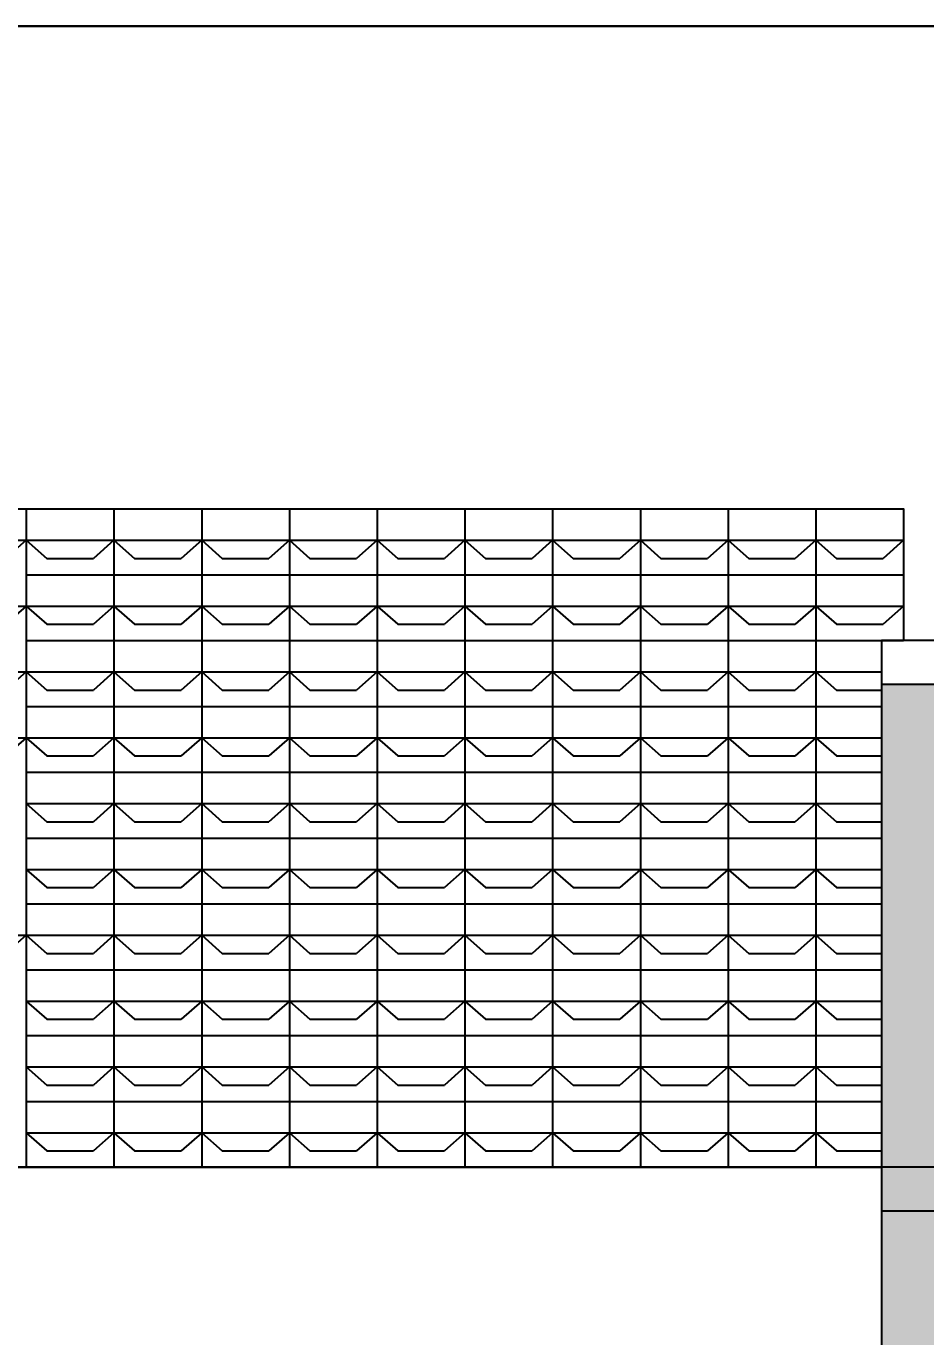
# Model space of a CAD drawing. Header units: millimetres. Extents: x 1170 to 1315, y 90 to 135.
# Drawn here: x 1207.018 to 1209.068, y 98.018 to 101.005 of the extents above; entities that cross this region are included whole.
import ezdxf

# ---------------------------------------------------------------- set-up
doc = ezdxf.new("R2010")
doc.units = ezdxf.units.MM
doc.header["$LTSCALE"] = 20
doc.header["$MEASUREMENT"] = 0
doc.linetypes.add('HIDDEN2', pattern=[0.1875, 0.125, -0.0625])
doc.layers.get('0').update_dxf_attribs({"linetype": 'CONTINUOUS'})
doc.layers.get('DEFPOINTS').update_dxf_attribs({"linetype": 'CONTINUOUS'})
doc.layers.add('COTA', color=7, linetype='CONTINUOUS')
doc.layers.add('E-Pen-C', color=4, linetype='CONTINUOUS', lineweight=15)
doc.layers.add('E-Pen-G', color=3, linetype='CONTINUOUS', lineweight=30)
doc.styles.add('F2', font='ARIALN.TTF')
doc.dimstyles.new('DIMENSION-1', dxfattribs={"dimtxt": 0.145, "dimasz": 0.07, "dimexe": 1, "dimexo": 0, "dimgap": 0.12, "dimtad": 1, "dimzin": 7, "dimdsep": 46, "dimtxsty": 'F2', "dimblk1": 'TRACO', "dimblk2": 'TRACO', "dimsah": 1, "dimcen": 1, "dimse1": 1, "dimse2": 1, "dimclrd": 4, "dimclre": 256, "dimclrt": 4, "dimadec": 8, "dimazin": 0, "dimtfac": 1, "dimtix": 1, "dimtmove": 2, "dimatfit": 3, "dimldrblk": 'TRACO', "dimfxl": 1, "dimtolj": 1, "dimtzin": 0, "dimarcsym": 0})

# ---------------------------------------------------------------- blocks, each defined once
blk = doc.blocks.new('TRACO')
at = {"layer": 'E-Pen-C'}
for p, q in [((0, 1), (0, -1)), ((-1, 0), (1, 0))]:
    blk.add_line(p, q, dxfattribs=at)
at = {"layer": 'E-Pen-G'}
blk.add_line((-0.424, -0.424), (0.424, 0.424), dxfattribs=at)
blk = doc.blocks.new('*D730')
at = {"layer": 'COTA', "color": 4, "linetype": 'Continuous', "lineweight": -2}
blk.add_line((1210.79, 95.2747), (1210.79, 99.4347), dxfattribs=at)
at = {"layer": 'DEFPOINTS', "color": 0, "linetype": 'Continuous'}
for p in [(1208.9674, 99.5047), (1210.79, 99.5047), (1209.2645, 95.2047)]:
    blk.add_point(p, dxfattribs=at)
at = {"layer": 'COTA', "color": 4, "linetype": 'Continuous', "lineweight": -2, "xscale": 0.07, "yscale": 0.07, "zscale": 0.07}
for p, rotation in [((1210.79, 99.5047), 90), ((1210.79, 95.2047), 270)]:
    blk.add_blockref('TRACO', p, dxfattribs=dict(at, rotation=rotation))
at = {"layer": 'COTA', "color": 4, "linetype": 'Continuous', "insert": (1210.596, 97.3547), "char_height": 0.145, "attachment_point": 5, "rotation": 90, "style": 'F2'}
blk.add_mtext('\\A1;4.30', dxfattribs=at)
blk = doc.blocks.new('*D731')
at = {"layer": 'COTA', "color": 4, "linetype": 'Continuous', "lineweight": -2}
for p, q in [((1210.79, 99.6747), (1210.79, 99.7447)), ((1210.79, 99.5047), (1210.79, 99.6047)), ((1210.79, 99.4347), (1210.79, 99.3647))]:
    blk.add_line(p, q, dxfattribs=at)
at = {"layer": 'DEFPOINTS', "color": 0, "linetype": 'Continuous'}
for p in [(1209.579, 99.6047), (1210.79, 99.6047), (1208.9674, 99.5047)]:
    blk.add_point(p, dxfattribs=at)
at = {"layer": 'COTA', "color": 4, "linetype": 'Continuous', "lineweight": -2, "xscale": 0.07, "yscale": 0.07, "zscale": 0.07}
for p, rotation in [((1210.79, 99.6047), 270), ((1210.79, 99.5047), 90)]:
    blk.add_blockref('TRACO', p, dxfattribs=dict(at, rotation=rotation))
at = {"layer": 'COTA', "color": 4, "linetype": 'Continuous', "insert": (1210.596, 99.5547), "char_height": 0.145, "attachment_point": 5, "rotation": 90, "style": 'F2'}
blk.add_mtext('\\A1;.10', dxfattribs=at)
blk = doc.blocks.new('*D733')
at = {"layer": 'COTA', "color": 4, "linetype": 'Continuous', "lineweight": -2}
blk.add_line((1211.2258, 95.2747), (1211.2258, 99.5347), dxfattribs=at)
at = {"layer": 'DEFPOINTS', "color": 0, "linetype": 'Continuous'}
for p in [(1208.9674, 99.6047), (1211.2258, 99.6047), (1208.9674, 95.2047)]:
    blk.add_point(p, dxfattribs=at)
at = {"layer": 'COTA', "color": 4, "linetype": 'Continuous', "lineweight": -2, "xscale": 0.07, "yscale": 0.07, "zscale": 0.07}
for p, rotation in [((1211.2258, 99.6047), 90), ((1211.2258, 95.2047), 270)]:
    blk.add_blockref('TRACO', p, dxfattribs=dict(at, rotation=rotation))
at = {"layer": 'COTA', "color": 4, "linetype": 'Continuous', "insert": (1211.0318, 97.4047), "char_height": 0.145, "attachment_point": 5, "rotation": 90, "style": 'F2'}
blk.add_mtext('\\A1;4.40', dxfattribs=at)

msp = doc.modelspace()

# ---------------------------------------------------------------- hatches: boundary and pattern name
h = msp.add_hatch()
h.set_pattern_fill('DOTS', color=8, style=0)
h.paths.add_polyline_path([(1218.7166, 99.5047), (1208.9674, 99.5047), (1208.9674, 98.4047), (1218.7166, 98.4047)])
h.paths.add_polyline_path([(1218.7166, 98.4047), (1208.9674, 98.4047), (1208.9674, 98.3047), (1218.7166, 98.3047)])
h.paths.add_polyline_path([(1218.7166, 98.3047), (1208.9674, 98.3047), (1208.9674, 95.2047), (1213.7908, 95.2047), (1213.7146, 95.3571), (1213.867, 95.3571), (1213.7908, 95.2047), (1215.0488, 95.2047), (1215.0488, 97.5047), (1216.2488, 97.5047), (1217.2488, 97.5047), (1217.2488, 95.2047), (1218.7166, 95.2047)])
h.paths.add_polyline_path([(1213.1816, 97.9015), (1213.1816, 97.7515), (1213.1816, 97.6015), (1213.1816, 97.4515), (1213.1816, 97.3015), (1213.1816, 97.1515), (1213.1816, 97.0015), (1213.1816, 96.8515), (1213.1816, 96.7015), (1213.1816, 96.5515), (1213.1816, 96.4015), (1211.1816, 96.4015), (1211.1816, 97.9015)], flags=16)
h.paths.add_polyline_path([(1212.9816, 97.9015), (1212.9816, 97.8303), (1213.1816, 97.8303), (1213.1347, 97.7888), (1213.0284, 97.7888), (1212.9816, 97.8303), (1212.9816, 97.7515), (1212.9816, 97.6803), (1213.1816, 97.6803), (1213.1347, 97.6388), (1213.0284, 97.6388), (1212.9816, 97.6803), (1212.9816, 97.6015), (1212.9816, 97.5303), (1213.1816, 97.5303), (1213.1347, 97.4888), (1213.0284, 97.4888), (1212.9816, 97.5303), (1212.9816, 97.4515), (1213.1816, 97.4515), (1213.1816, 96.4015), (1211.3816, 96.4015), (1211.3816, 96.4803), (1211.3347, 96.4388), (1211.2284, 96.4388), (1211.1816, 96.4803), (1211.3816, 96.4803), (1211.3816, 96.5515), (1211.3816, 96.6303), (1211.3347, 96.5888), (1211.2284, 96.5888), (1211.1816, 96.6303), (1211.3816, 96.6303), (1211.3816, 96.7015), (1211.3816, 96.7803), (1211.3347, 96.7388), (1211.2284, 96.7388), (1211.1816, 96.7803), (1211.3816, 96.7803), (1211.3816, 96.8515), (1211.3816, 96.9303), (1211.3347, 96.8888), (1211.2284, 96.8888), (1211.1816, 96.9303), (1211.3816, 96.9303), (1211.3816, 97.0015), (1211.3816, 97.0803), (1211.3347, 97.0388), (1211.2284, 97.0388), (1211.1816, 97.0803), (1211.3816, 97.0803), (1211.3816, 97.1515), (1211.3816, 97.2303), (1211.3347, 97.1888), (1211.2284, 97.1888), (1211.1816, 97.2303), (1211.3816, 97.2303), (1211.3816, 97.3015), (1211.3816, 97.3803), (1211.3347, 97.3388), (1211.2284, 97.3388), (1211.1816, 97.3803), (1211.3816, 97.3803), (1211.3816, 97.4515), (1211.3816, 97.5303), (1211.3347, 97.4888), (1211.2284, 97.4888), (1211.1816, 97.5303), (1211.3816, 97.5303), (1211.3816, 97.6015), (1211.3816, 97.6803), (1211.3347, 97.6388), (1211.2284, 97.6388), (1211.1816, 97.6803), (1211.3816, 97.6803), (1211.3816, 97.7515), (1211.3816, 97.8303), (1211.3347, 97.7888), (1211.2284, 97.7888), (1211.1816, 97.8303), (1211.3816, 97.8303), (1211.3816, 97.9015)], flags=16)
h.paths.add_polyline_path([(1212.7816, 97.7515), (1212.7816, 97.6803), (1212.9816, 97.6803), (1212.9347, 97.6388), (1212.8284, 97.6388), (1212.7816, 97.6803), (1212.7816, 97.6015), (1212.7816, 97.5303), (1212.9816, 97.5303), (1212.9347, 97.4888), (1212.8284, 97.4888), (1212.7816, 97.5303), (1212.7816, 97.4515), (1212.9816, 97.4515), (1212.9816, 97.3803), (1213.1816, 97.3803), (1213.1347, 97.3388), (1213.0284, 97.3388), (1212.9816, 97.3803), (1212.9816, 97.3015), (1212.9816, 97.2303), (1213.1816, 97.2303), (1213.1347, 97.1888), (1213.0284, 97.1888), (1212.9816, 97.2303), (1212.9816, 97.1515), (1212.9816, 97.0803), (1213.1816, 97.0803), (1213.1347, 97.0388), (1213.0284, 97.0388), (1212.9816, 97.0803), (1212.9816, 97.0015), (1212.9816, 96.9303), (1213.1816, 96.9303), (1213.1347, 96.8888), (1213.0284, 96.8888), (1212.9816, 96.9303), (1212.9816, 96.8515), (1212.9816, 96.7803), (1213.1816, 96.7803), (1213.1347, 96.7388), (1213.0284, 96.7388), (1212.9816, 96.7803), (1212.9816, 96.7015), (1212.9816, 96.6303), (1213.1816, 96.6303), (1213.1347, 96.5888), (1213.0284, 96.5888), (1212.9816, 96.6303), (1212.9816, 96.5515), (1212.9816, 96.4803), (1213.1816, 96.4803), (1213.1347, 96.4388), (1213.0284, 96.4388), (1212.9816, 96.4803), (1212.9347, 96.4388), (1212.8284, 96.4388), (1212.7816, 96.4803), (1212.7347, 96.4388), (1212.6284, 96.4388), (1212.5816, 96.4803), (1212.5347, 96.4388), (1212.4284, 96.4388), (1212.3816, 96.4803), (1212.3347, 96.4388), (1212.2284, 96.4388), (1212.1816, 96.4803), (1212.1347, 96.4388), (1212.0284, 96.4388), (1211.9816, 96.4803), (1211.9347, 96.4388), (1211.8284, 96.4388), (1211.7816, 96.4803), (1211.7347, 96.4388), (1211.6284, 96.4388), (1211.5816, 96.4803), (1211.5347, 96.4388), (1211.4284, 96.4388), (1211.3816, 96.4803), (1211.5816, 96.4803), (1211.5816, 96.5515), (1211.5816, 96.6303), (1211.5347, 96.5888), (1211.4284, 96.5888), (1211.3816, 96.6303), (1211.5816, 96.6303), (1211.5816, 96.7015), (1211.5816, 96.7803), (1211.5347, 96.7388), (1211.4284, 96.7388), (1211.3816, 96.7803), (1211.5816, 96.7803), (1211.5816, 96.8515), (1211.5816, 96.9303), (1211.5347, 96.8888), (1211.4284, 96.8888), (1211.3816, 96.9303), (1211.5816, 96.9303), (1211.5816, 97.0015), (1211.5816, 97.0803), (1211.5347, 97.0388), (1211.4284, 97.0388), (1211.3816, 97.0803), (1211.5816, 97.0803), (1211.5816, 97.1515), (1211.5816, 97.2303), (1211.5347, 97.1888), (1211.4284, 97.1888), (1211.3816, 97.2303), (1211.5816, 97.2303), (1211.5816, 97.3015), (1211.5816, 97.3803), (1211.5347, 97.3388), (1211.4284, 97.3388), (1211.3816, 97.3803), (1211.5816, 97.3803), (1211.5816, 97.4515), (1211.5816, 97.5303), (1211.5347, 97.4888), (1211.4284, 97.4888), (1211.3816, 97.5303), (1211.5816, 97.5303), (1211.5816, 97.6015), (1211.5816, 97.6803), (1211.5347, 97.6388), (1211.4284, 97.6388), (1211.3816, 97.6803), (1211.5816, 97.6803), (1211.5816, 97.7515), (1211.5816, 97.8303), (1211.5347, 97.7888), (1211.4284, 97.7888), (1211.3816, 97.8303), (1211.5816, 97.8303), (1211.7816, 97.8303), (1211.9816, 97.8303), (1212.1816, 97.8303), (1212.3816, 97.8303), (1212.5816, 97.8303), (1212.7816, 97.8303), (1212.9816, 97.8303), (1212.9347, 97.7888), (1212.8284, 97.7888), (1212.7816, 97.8303)], flags=0)
h.paths.add_polyline_path([(1212.5816, 97.7515), (1212.5816, 97.6803), (1212.7816, 97.6803), (1212.7347, 97.6388), (1212.6284, 97.6388), (1212.5816, 97.6803), (1212.5816, 97.6015), (1212.5816, 97.5303), (1212.7816, 97.5303), (1212.7347, 97.4888), (1212.6284, 97.4888), (1212.5816, 97.5303), (1212.5816, 97.4515), (1212.7816, 97.4515), (1212.7816, 97.3803), (1212.9816, 97.3803), (1212.9347, 97.3388), (1212.8284, 97.3388), (1212.7816, 97.3803), (1212.7816, 97.3015), (1212.7816, 97.2303), (1212.9816, 97.2303), (1212.9347, 97.1888), (1212.8284, 97.1888), (1212.7816, 97.2303), (1212.7816, 97.1515), (1212.7816, 97.0803), (1212.9816, 97.0803), (1212.9347, 97.0388), (1212.8284, 97.0388), (1212.7816, 97.0803), (1212.7816, 97.0015), (1212.7816, 96.9303), (1212.9816, 96.9303), (1212.9347, 96.8888), (1212.8284, 96.8888), (1212.7816, 96.9303), (1212.7816, 96.8515), (1212.7816, 96.7803), (1212.9816, 96.7803), (1212.9347, 96.7388), (1212.8284, 96.7388), (1212.7816, 96.7803), (1212.7816, 96.7015), (1212.7816, 96.6303), (1212.9816, 96.6303), (1212.9347, 96.5888), (1212.8284, 96.5888), (1212.7816, 96.6303), (1212.7816, 96.5515), (1212.7816, 96.4803), (1212.5816, 96.4803), (1212.3816, 96.4803), (1212.1816, 96.4803), (1211.9816, 96.4803), (1211.7816, 96.4803), (1211.7816, 96.5515), (1211.7816, 96.6303), (1211.7347, 96.5888), (1211.6284, 96.5888), (1211.5816, 96.6303), (1211.7816, 96.6303), (1211.7816, 96.7015), (1211.7816, 96.7803), (1211.7347, 96.7388), (1211.6284, 96.7388), (1211.5816, 96.7803), (1211.7816, 96.7803), (1211.7816, 96.8515), (1211.7816, 96.9303), (1211.7347, 96.8888), (1211.6284, 96.8888), (1211.5816, 96.9303), (1211.7816, 96.9303), (1211.7816, 97.0015), (1211.7816, 97.0803), (1211.7347, 97.0388), (1211.6284, 97.0388), (1211.5816, 97.0803), (1211.7816, 97.0803), (1211.7816, 97.1515), (1211.7816, 97.2303), (1211.7347, 97.1888), (1211.6284, 97.1888), (1211.5816, 97.2303), (1211.7816, 97.2303), (1211.7816, 97.3015), (1211.7816, 97.3803), (1211.7347, 97.3388), (1211.6284, 97.3388), (1211.5816, 97.3803), (1211.7816, 97.3803), (1211.7816, 97.4515), (1211.7816, 97.5303), (1211.7347, 97.4888), (1211.6284, 97.4888), (1211.5816, 97.5303), (1211.7816, 97.5303), (1211.7816, 97.6015), (1211.7816, 97.6803), (1211.7347, 97.6388), (1211.6284, 97.6388), (1211.5816, 97.6803), (1211.7816, 97.6803), (1211.7816, 97.7515), (1211.7816, 97.8303), (1211.8284, 97.7888), (1211.9347, 97.7888), (1211.9816, 97.8303), (1212.0284, 97.7888), (1212.1347, 97.7888), (1212.1816, 97.8303), (1212.2284, 97.7888), (1212.3347, 97.7888), (1212.3816, 97.8303), (1212.4284, 97.7888), (1212.5347, 97.7888), (1212.5816, 97.8303)], flags=0)
h.paths.add_polyline_path([(1212.3816, 97.7515), (1212.3816, 97.6803), (1212.5816, 97.6803), (1212.5347, 97.6388), (1212.4284, 97.6388), (1212.3816, 97.6803), (1212.3816, 97.6015), (1212.3816, 97.5303), (1212.5816, 97.5303), (1212.5347, 97.4888), (1212.4284, 97.4888), (1212.3816, 97.5303), (1212.3816, 97.4515), (1212.5816, 97.4515), (1212.5816, 97.3803), (1212.7816, 97.3803), (1212.7347, 97.3388), (1212.6284, 97.3388), (1212.5816, 97.3803), (1212.5816, 97.3015), (1212.5816, 97.2303), (1212.7816, 97.2303), (1212.7347, 97.1888), (1212.6284, 97.1888), (1212.5816, 97.2303), (1212.5816, 97.1515), (1212.5816, 97.0803), (1212.7816, 97.0803), (1212.7347, 97.0388), (1212.6284, 97.0388), (1212.5816, 97.0803), (1212.5816, 97.0015), (1212.5816, 96.9303), (1212.7816, 96.9303), (1212.7347, 96.8888), (1212.6284, 96.8888), (1212.5816, 96.9303), (1212.5816, 96.8515), (1212.5816, 96.7803), (1212.7816, 96.7803), (1212.7347, 96.7388), (1212.6284, 96.7388), (1212.5816, 96.7803), (1212.5816, 96.7015), (1212.5816, 96.6303), (1212.7816, 96.6303), (1212.7347, 96.5888), (1212.6284, 96.5888), (1212.5816, 96.6303), (1212.5816, 96.5515), (1212.3816, 96.5515), (1212.1816, 96.5515), (1211.9816, 96.5515), (1211.9816, 96.6303), (1211.9347, 96.5888), (1211.8284, 96.5888), (1211.7816, 96.6303), (1211.9816, 96.6303), (1211.9816, 96.7015), (1211.9816, 96.7803), (1211.9347, 96.7388), (1211.8284, 96.7388), (1211.7816, 96.7803), (1211.9816, 96.7803), (1211.9816, 96.8515), (1211.9816, 96.9303), (1211.9347, 96.8888), (1211.8284, 96.8888), (1211.7816, 96.9303), (1211.9816, 96.9303), (1211.9816, 97.0015), (1211.9816, 97.0803), (1211.9347, 97.0388), (1211.8284, 97.0388), (1211.7816, 97.0803), (1211.9816, 97.0803), (1211.9816, 97.1515), (1211.9816, 97.2303), (1211.9347, 97.1888), (1211.8284, 97.1888), (1211.7816, 97.2303), (1211.9816, 97.2303), (1211.9816, 97.3015), (1211.9816, 97.3803), (1211.9347, 97.3388), (1211.8284, 97.3388), (1211.7816, 97.3803), (1211.9816, 97.3803), (1211.9816, 97.4515), (1211.9816, 97.5303), (1211.9347, 97.4888), (1211.8284, 97.4888), (1211.7816, 97.5303), (1211.9816, 97.5303), (1211.9816, 97.6015), (1211.9816, 97.6803), (1211.9347, 97.6388), (1211.8284, 97.6388), (1211.7816, 97.6803), (1211.9816, 97.6803), (1211.9816, 97.7515), (1212.1816, 97.7515)], flags=0)
h.paths.add_polyline_path([(1212.1816, 97.6015), (1212.1816, 97.5303), (1212.3816, 97.5303), (1212.3347, 97.4888), (1212.2284, 97.4888), (1212.1816, 97.5303), (1212.1816, 97.4515), (1212.3816, 97.4515), (1212.3816, 97.3803), (1212.5816, 97.3803), (1212.5347, 97.3388), (1212.4284, 97.3388), (1212.3816, 97.3803), (1212.3816, 97.3015), (1212.3816, 97.2303), (1212.5816, 97.2303), (1212.5347, 97.1888), (1212.4284, 97.1888), (1212.3816, 97.2303), (1212.3816, 97.1515), (1212.3816, 97.0803), (1212.5816, 97.0803), (1212.5347, 97.0388), (1212.4284, 97.0388), (1212.3816, 97.0803), (1212.3816, 97.0015), (1212.3816, 96.9303), (1212.5816, 96.9303), (1212.5347, 96.8888), (1212.4284, 96.8888), (1212.3816, 96.9303), (1212.3816, 96.8515), (1212.3816, 96.7803), (1212.5816, 96.7803), (1212.5347, 96.7388), (1212.4284, 96.7388), (1212.3816, 96.7803), (1212.3816, 96.7015), (1212.3816, 96.6303), (1212.5816, 96.6303), (1212.5347, 96.5888), (1212.4284, 96.5888), (1212.3816, 96.6303), (1212.3347, 96.5888), (1212.2284, 96.5888), (1212.1816, 96.6303), (1212.1347, 96.5888), (1212.0284, 96.5888), (1211.9816, 96.6303), (1212.1816, 96.6303), (1212.1816, 96.7015), (1212.1816, 96.7803), (1212.1347, 96.7388), (1212.0284, 96.7388), (1211.9816, 96.7803), (1212.1816, 96.7803), (1212.1816, 96.8515), (1212.1816, 96.9303), (1212.1347, 96.8888), (1212.0284, 96.8888), (1211.9816, 96.9303), (1212.1816, 96.9303), (1212.1816, 97.0015), (1212.1816, 97.0803), (1212.1347, 97.0388), (1212.0284, 97.0388), (1211.9816, 97.0803), (1212.1816, 97.0803), (1212.1816, 97.1515), (1212.1816, 97.2303), (1212.1347, 97.1888), (1212.0284, 97.1888), (1211.9816, 97.2303), (1212.1816, 97.2303), (1212.1816, 97.3015), (1212.1816, 97.3803), (1212.1347, 97.3388), (1212.0284, 97.3388), (1211.9816, 97.3803), (1212.1816, 97.3803), (1212.1816, 97.4515), (1212.1816, 97.5303), (1212.1347, 97.4888), (1212.0284, 97.4888), (1211.9816, 97.5303), (1212.1816, 97.5303), (1212.1816, 97.6015), (1212.1816, 97.6803), (1212.1347, 97.6388), (1212.0284, 97.6388), (1211.9816, 97.6803), (1212.1816, 97.6803), (1212.3816, 97.6803), (1212.3347, 97.6388), (1212.2284, 97.6388), (1212.1816, 97.6803)], flags=0)
h.paths.add_polyline_path([(1212.3816, 97.3803), (1212.3347, 97.3388), (1212.2284, 97.3388), (1212.1816, 97.3803)], flags=0)
h.paths.add_polyline_path([(1212.3816, 97.2303), (1212.3347, 97.1888), (1212.2284, 97.1888), (1212.1816, 97.2303)], flags=0)
h.paths.add_polyline_path([(1212.3816, 97.0803), (1212.3347, 97.0388), (1212.2284, 97.0388), (1212.1816, 97.0803)], flags=0)
h.paths.add_polyline_path([(1212.3816, 96.9303), (1212.3347, 96.8888), (1212.2284, 96.8888), (1212.1816, 96.9303)], flags=0)
h.paths.add_polyline_path([(1212.3816, 96.7803), (1212.3347, 96.7388), (1212.2284, 96.7388), (1212.1816, 96.7803)], flags=0)
h.paths.add_polyline_path([(1210.7461, 99.3995), (1210.7461, 99.7029), (1210.4443, 99.7029), (1210.4443, 99.3995)], flags=9)
h.paths.add_polyline_path([(1212.671, 98.5004), (1212.671, 98.8963), (1212.3691, 98.8963), (1212.3691, 98.5004)], flags=24)
h.paths.add_polyline_path([(1212.671, 99.3995), (1212.671, 99.7029), (1212.3691, 99.7029), (1212.3691, 99.3995)], flags=9)
h.paths.add_polyline_path([(1210.7461, 94.9994), (1210.7461, 95.3029), (1210.4443, 95.3029), (1210.4443, 94.9994)], flags=9)
h.paths.add_polyline_path([(1210.7461, 97.16), (1210.7461, 97.5558), (1210.4443, 97.5558), (1210.4443, 97.16)], flags=24)
h.paths.add_polyline_path([(1211.1819, 97.21), (1211.1819, 97.6058), (1210.88, 97.6058), (1210.88, 97.21)], flags=24)
h.paths.add_polyline_path([(1213.9887, 95.5441), (1214.4787, 95.5441), (1214.4787, 95.7965), (1213.9887, 95.7965)], flags=24)
h.paths.add_polyline_path([(1213.9248, 95.2224), (1214.7131, 95.2224), (1214.7131, 95.4767), (1213.9248, 95.4767)], flags=24)
h.paths.add_polyline_path([(1214.9529, 96.1586), (1214.9529, 96.5544), (1214.6511, 96.5544), (1214.6511, 96.1586)], flags=24)
h.paths.add_polyline_path([(1212.671, 95.6004), (1212.671, 95.9962), (1212.3691, 95.9962), (1212.3691, 95.6004)], flags=24)
h.paths.add_polyline_path([(1212.671, 96.9488), (1212.671, 97.3447), (1212.3691, 97.3447), (1212.3691, 96.9488)], flags=8)

# ---------------------------------------------------------------- linework, layer by layer
at = {"layer": 'COTA', "color": 8, "linetype": 'Continuous'}
for p, q in [((1218.5666, 101.0047), (1196.4679, 101.0047)), ((1196.4679, 101.0047), (1218.5666, 101.0047)), ((1206.0179, 99.9047), (1209.0179, 99.9047)), ((1206.0179, 99.9047), (1209.0179, 99.9047)), ((1206.0179, 99.9047), (1209.0179, 99.9047)), ((1206.0179, 99.9047), (1209.0179, 99.9047)), ((1207.0179, 99.9047), (1207.0179, 99.7547)), ((1207.2179, 99.9047), (1207.2179, 99.7547)), ((1207.4179, 99.9047), (1207.4179, 99.7547)), ((1207.6179, 99.9047), (1207.6179, 99.7547)), ((1207.8179, 99.9047), (1207.8179, 99.7547)), ((1208.0179, 99.9047), (1208.0179, 99.7547)), ((1208.2179, 99.9047), (1208.2179, 99.7547)), ((1208.4179, 99.9047), (1208.4179, 99.7547)), ((1208.6179, 99.9047), (1208.6179, 99.7547)), ((1208.8179, 99.9047), (1208.8179, 99.7547)), ((1209.0179, 99.9047), (1209.0179, 99.6047)), ((1209.0179, 99.9047), (1209.0179, 99.6047)), ((1206.8179, 99.8335), (1207.0179, 99.8335)), ((1207.0179, 99.8335), (1206.971, 99.792)), ((1207.0179, 99.8335), (1207.0647, 99.792)), ((1207.0179, 99.8335), (1207.2179, 99.8335)), ((1207.2179, 99.8335), (1207.171, 99.792)), ((1207.2179, 99.8335), (1207.2647, 99.792)), ((1207.2179, 99.8335), (1207.4179, 99.8335)), ((1207.4179, 99.8335), (1207.371, 99.792)), ((1207.4179, 99.8335), (1207.4647, 99.792)), ((1207.4179, 99.8335), (1207.6179, 99.8335)), ((1207.6179, 99.8335), (1207.571, 99.792)), ((1207.6179, 99.8335), (1207.6647, 99.792)), ((1207.6179, 99.8335), (1207.8179, 99.8335)), ((1207.8179, 99.8335), (1207.771, 99.792)), ((1207.8179, 99.8335), (1207.8647, 99.792)), ((1207.8179, 99.8335), (1208.0179, 99.8335)), ((1208.0179, 99.8335), (1207.971, 99.792)), ((1208.0179, 99.8335), (1208.0647, 99.792)), ((1208.0179, 99.8335), (1208.2179, 99.8335)), ((1208.2179, 99.8335), (1208.171, 99.792)), ((1208.2179, 99.8335), (1208.2647, 99.792)), ((1208.2179, 99.8335), (1208.4179, 99.8335)), ((1208.4179, 99.8335), (1208.371, 99.792)), ((1208.4179, 99.8335), (1208.4647, 99.792)), ((1208.4179, 99.8335), (1208.6179, 99.8335)), ((1208.6179, 99.8335), (1208.571, 99.792)), ((1208.6179, 99.8335), (1208.6647, 99.792)), ((1208.6179, 99.8335), (1208.8179, 99.8335)), ((1208.8179, 99.8335), (1208.771, 99.792)), ((1208.8179, 99.8335), (1208.8647, 99.792)), ((1208.8179, 99.8335), (1209.0179, 99.8335)), ((1209.0179, 99.8335), (1208.971, 99.792)), ((1207.0647, 99.792), (1207.171, 99.792)), ((1207.2647, 99.792), (1207.371, 99.792)), ((1207.4647, 99.792), (1207.571, 99.792)), ((1207.6647, 99.792), (1207.771, 99.792)), ((1207.8647, 99.792), (1207.971, 99.792)), ((1208.0647, 99.792), (1208.171, 99.792)), ((1208.2647, 99.792), (1208.371, 99.792)), ((1208.4647, 99.792), (1208.571, 99.792)), ((1208.6647, 99.792), (1208.771, 99.792)), ((1208.8647, 99.792), (1208.971, 99.792)), ((1207.0179, 99.7547), (1207.0179, 99.6047)), ((1207.0179, 99.7547), (1207.2179, 99.7547)), ((1207.2179, 99.7547), (1207.2179, 99.6047)), ((1207.2179, 99.7547), (1207.4179, 99.7547)), ((1207.4179, 99.7547), (1207.4179, 99.6047)), ((1207.4179, 99.7547), (1207.6179, 99.7547)), ((1207.6179, 99.7547), (1207.6179, 99.6047)), ((1207.6179, 99.7547), (1207.8179, 99.7547)), ((1207.8179, 99.7547), (1207.8179, 99.6047)), ((1207.8179, 99.7547), (1208.0179, 99.7547)), ((1208.0179, 99.7547), (1208.0179, 99.6047)), ((1208.0179, 99.7547), (1208.2179, 99.7547)), ((1208.2179, 99.7547), (1208.2179, 99.6047)), ((1208.2179, 99.7547), (1208.4179, 99.7547)), ((1208.4179, 99.7547), (1208.4179, 99.6047)), ((1208.4179, 99.7547), (1208.6179, 99.7547)), ((1208.6179, 99.7547), (1208.6179, 99.6047)), ((1208.6179, 99.7547), (1208.8179, 99.7547)), ((1208.8179, 99.7547), (1208.8179, 99.6047)), ((1208.8179, 99.7547), (1209.0179, 99.7547)), ((1206.8179, 99.6835), (1207.0179, 99.6835)), ((1207.0179, 99.6835), (1206.971, 99.642)), ((1207.0179, 99.6835), (1207.0647, 99.642)), ((1207.0179, 99.6835), (1207.2179, 99.6835)), ((1207.2179, 99.6835), (1207.171, 99.642)), ((1207.2179, 99.6835), (1207.2647, 99.642)), ((1207.2179, 99.6835), (1207.4179, 99.6835)), ((1207.4179, 99.6835), (1207.371, 99.642)), ((1207.4179, 99.6835), (1207.4647, 99.642)), ((1207.4179, 99.6835), (1207.6179, 99.6835)), ((1207.6179, 99.6835), (1207.571, 99.642)), ((1207.6179, 99.6835), (1207.6647, 99.642)), ((1207.6179, 99.6835), (1207.8179, 99.6835)), ((1207.8179, 99.6835), (1207.771, 99.642)), ((1207.8179, 99.6835), (1207.8647, 99.642)), ((1207.8179, 99.6835), (1208.0179, 99.6835)), ((1208.0179, 99.6835), (1207.971, 99.642)), ((1208.0179, 99.6835), (1208.0647, 99.642)), ((1208.0179, 99.6835), (1208.2179, 99.6835)), ((1208.2179, 99.6835), (1208.171, 99.642)), ((1208.2179, 99.6835), (1208.2647, 99.642)), ((1208.2179, 99.6835), (1208.4179, 99.6835)), ((1208.4179, 99.6835), (1208.371, 99.642)), ((1208.4179, 99.6835), (1208.4647, 99.642)), ((1208.4179, 99.6835), (1208.6179, 99.6835)), ((1208.6179, 99.6835), (1208.571, 99.642)), ((1208.6179, 99.6835), (1208.6647, 99.642)), ((1208.6179, 99.6835), (1208.8179, 99.6835)), ((1208.8179, 99.6835), (1208.771, 99.642)), ((1208.8179, 99.6835), (1208.8647, 99.642)), ((1208.8179, 99.6835), (1209.0179, 99.6835)), ((1209.0179, 99.6835), (1208.971, 99.642)), ((1207.0647, 99.642), (1207.171, 99.642)), ((1207.2647, 99.642), (1207.371, 99.642)), ((1207.4647, 99.642), (1207.571, 99.642)), ((1207.6647, 99.642), (1207.771, 99.642)), ((1207.8647, 99.642), (1207.971, 99.642)), ((1208.0647, 99.642), (1208.171, 99.642)), ((1208.2647, 99.642), (1208.371, 99.642)), ((1208.4647, 99.642), (1208.571, 99.642)), ((1208.6647, 99.642), (1208.771, 99.642)), ((1208.8647, 99.642), (1208.971, 99.642)), ((1207.0179, 99.6047), (1207.0179, 99.4547)), ((1207.0179, 99.6047), (1207.2179, 99.6047)), ((1207.2179, 99.6047), (1207.2179, 99.4547)), ((1207.2179, 99.6047), (1207.4179, 99.6047)), ((1207.4179, 99.6047), (1207.4179, 99.4547)), ((1207.4179, 99.6047), (1207.6179, 99.6047)), ((1207.6179, 99.6047), (1207.6179, 99.4547)), ((1207.6179, 99.6047), (1207.8179, 99.6047)), ((1207.8179, 99.6047), (1207.8179, 99.4547)), ((1207.8179, 99.6047), (1208.0179, 99.6047)), ((1208.0179, 99.6047), (1208.0179, 99.4547)), ((1208.0179, 99.6047), (1208.2179, 99.6047)), ((1208.2179, 99.6047), (1208.2179, 99.4547)), ((1208.2179, 99.6047), (1208.4179, 99.6047)), ((1208.4179, 99.6047), (1208.4179, 99.4547)), ((1208.4179, 99.6047), (1208.6179, 99.6047)), ((1208.6179, 99.6047), (1208.6179, 99.4547)), ((1208.6179, 99.6047), (1208.8179, 99.6047)), ((1208.8179, 99.6047), (1208.8179, 99.4547)), ((1208.8179, 99.6047), (1209.0179, 99.6047)), ((1206.8179, 99.5335), (1207.0179, 99.5335)), ((1207.0179, 99.5335), (1206.971, 99.492)), ((1207.0179, 99.5335), (1207.0647, 99.492)), ((1207.0179, 99.5335), (1207.2179, 99.5335)), ((1207.2179, 99.5335), (1207.171, 99.492)), ((1207.2179, 99.5335), (1207.2647, 99.492)), ((1207.2179, 99.5335), (1207.4179, 99.5335)), ((1207.4179, 99.5335), (1207.371, 99.492)), ((1207.4179, 99.5335), (1207.4647, 99.492)), ((1207.4179, 99.5335), (1207.6179, 99.5335)), ((1207.6179, 99.5335), (1207.571, 99.492)), ((1207.6179, 99.5335), (1207.6647, 99.492)), ((1207.6179, 99.5335), (1207.8179, 99.5335)), ((1207.8179, 99.5335), (1207.771, 99.492)), ((1207.8179, 99.5335), (1207.8647, 99.492)), ((1207.8179, 99.5335), (1208.0179, 99.5335)), ((1208.0179, 99.5335), (1207.971, 99.492)), ((1208.0179, 99.5335), (1208.0647, 99.492)), ((1208.0179, 99.5335), (1208.2179, 99.5335)), ((1208.2179, 99.5335), (1208.171, 99.492)), ((1208.2179, 99.5335), (1208.2647, 99.492)), ((1208.2179, 99.5335), (1208.4179, 99.5335)), ((1208.4179, 99.5335), (1208.371, 99.492)), ((1208.4179, 99.5335), (1208.4647, 99.492)), ((1208.4179, 99.5335), (1208.6179, 99.5335)), ((1208.6179, 99.5335), (1208.571, 99.492)), ((1208.6179, 99.5335), (1208.6647, 99.492)), ((1208.6179, 99.5335), (1208.8179, 99.5335)), ((1208.8179, 99.5335), (1208.771, 99.492)), ((1208.8179, 99.5335), (1208.8647, 99.492)), ((1208.8179, 99.5335), (1208.9674, 99.5335)), ((1207.0647, 99.492), (1207.171, 99.492)), ((1207.2647, 99.492), (1207.371, 99.492)), ((1207.4647, 99.492), (1207.571, 99.492)), ((1207.6647, 99.492), (1207.771, 99.492)), ((1207.8647, 99.492), (1207.971, 99.492)), ((1208.0647, 99.492), (1208.171, 99.492)), ((1208.2647, 99.492), (1208.371, 99.492)), ((1208.4647, 99.492), (1208.571, 99.492)), ((1208.6647, 99.492), (1208.771, 99.492)), ((1208.8647, 99.492), (1208.9674, 99.492)), ((1207.0179, 99.4547), (1207.0179, 99.3047)), ((1207.0179, 99.4547), (1207.2179, 99.4547)), ((1207.2179, 99.4547), (1207.2179, 99.3047)), ((1207.2179, 99.4547), (1207.4179, 99.4547)), ((1207.4179, 99.4547), (1207.4179, 99.3047)), ((1207.4179, 99.4547), (1207.6179, 99.4547)), ((1207.6179, 99.4547), (1207.6179, 99.3047)), ((1207.6179, 99.4547), (1207.8179, 99.4547)), ((1207.8179, 99.4547), (1207.8179, 99.3047)), ((1207.8179, 99.4547), (1208.0179, 99.4547)), ((1208.0179, 99.4547), (1208.0179, 99.3047)), ((1208.0179, 99.4547), (1208.2179, 99.4547)), ((1208.2179, 99.4547), (1208.2179, 99.3047)), ((1208.2179, 99.4547), (1208.4179, 99.4547)), ((1208.4179, 99.4547), (1208.4179, 99.3047)), ((1208.4179, 99.4547), (1208.6179, 99.4547)), ((1208.6179, 99.4547), (1208.6179, 99.3047)), ((1208.6179, 99.4547), (1208.8179, 99.4547)), ((1208.8179, 99.4547), (1208.8179, 99.3047)), ((1208.8179, 99.4547), (1208.9674, 99.4547)), ((1206.8179, 99.3835), (1207.0179, 99.3835)), ((1207.0179, 99.3835), (1206.971, 99.342)), ((1207.0179, 99.3835), (1207.0647, 99.342)), ((1207.0179, 99.3835), (1207.2179, 99.3835)), ((1207.2179, 99.3835), (1207.171, 99.342)), ((1207.2179, 99.3835), (1207.2647, 99.342)), ((1207.2179, 99.3835), (1207.4179, 99.3835)), ((1207.4179, 99.3835), (1207.371, 99.342)), ((1207.4179, 99.3835), (1207.4647, 99.342)), ((1207.4179, 99.3835), (1207.6179, 99.3835)), ((1207.6179, 99.3835), (1207.571, 99.342)), ((1207.6179, 99.3835), (1207.6647, 99.342)), ((1207.6179, 99.3835), (1207.8179, 99.3835)), ((1207.8179, 99.3835), (1207.771, 99.342)), ((1207.8179, 99.3835), (1207.8647, 99.342)), ((1207.8179, 99.3835), (1208.0179, 99.3835)), ((1208.0179, 99.3835), (1207.971, 99.342)), ((1208.0179, 99.3835), (1208.0647, 99.342)), ((1208.0179, 99.3835), (1208.2179, 99.3835)), ((1208.2179, 99.3835), (1208.171, 99.342)), ((1208.2179, 99.3835), (1208.2647, 99.342)), ((1208.2179, 99.3835), (1208.4179, 99.3835)), ((1208.4179, 99.3835), (1208.371, 99.342)), ((1208.4179, 99.3835), (1208.4647, 99.342)), ((1208.4179, 99.3835), (1208.6179, 99.3835)), ((1208.6179, 99.3835), (1208.571, 99.342)), ((1208.6179, 99.3835), (1208.6647, 99.342)), ((1208.6179, 99.3835), (1208.8179, 99.3835)), ((1208.8179, 99.3835), (1208.771, 99.342)), ((1208.8179, 99.3835), (1208.8647, 99.342)), ((1208.8179, 99.3835), (1208.9674, 99.3835)), ((1207.0647, 99.342), (1207.171, 99.342)), ((1207.2647, 99.342), (1207.371, 99.342)), ((1207.4647, 99.342), (1207.571, 99.342)), ((1207.6647, 99.342), (1207.771, 99.342)), ((1207.8647, 99.342), (1207.971, 99.342)), ((1208.0647, 99.342), (1208.171, 99.342)), ((1208.2647, 99.342), (1208.371, 99.342)), ((1208.4647, 99.342), (1208.571, 99.342)), ((1208.6647, 99.342), (1208.771, 99.342)), ((1208.8647, 99.342), (1208.9674, 99.342)), ((1207.0179, 99.3047), (1207.0179, 99.1547)), ((1207.0179, 99.3047), (1207.2179, 99.3047)), ((1207.2179, 99.3047), (1207.2179, 99.1547)), ((1207.2179, 99.3047), (1207.4179, 99.3047)), ((1207.4179, 99.3047), (1207.4179, 99.1547)), ((1207.4179, 99.3047), (1207.6179, 99.3047)), ((1207.6179, 99.3047), (1207.6179, 99.1547)), ((1207.6179, 99.3047), (1207.8179, 99.3047)), ((1207.8179, 99.3047), (1207.8179, 99.1547)), ((1207.8179, 99.3047), (1208.0179, 99.3047)), ((1208.0179, 99.3047), (1208.0179, 99.1547)), ((1208.0179, 99.3047), (1208.2179, 99.3047)), ((1208.2179, 99.3047), (1208.2179, 99.1547)), ((1208.2179, 99.3047), (1208.4179, 99.3047)), ((1208.4179, 99.3047), (1208.4179, 99.1547)), ((1208.4179, 99.3047), (1208.6179, 99.3047)), ((1208.6179, 99.3047), (1208.6179, 99.1547)), ((1208.6179, 99.3047), (1208.8179, 99.3047)), ((1208.8179, 99.3047), (1208.8179, 99.1547)), ((1208.8179, 99.3047), (1208.9674, 99.3047)), ((1207.0179, 99.2335), (1207.0647, 99.192)), ((1207.0179, 99.2335), (1207.2179, 99.2335)), ((1207.2179, 99.2335), (1207.171, 99.192)), ((1207.2179, 99.2335), (1207.2647, 99.192)), ((1207.2179, 99.2335), (1207.4179, 99.2335)), ((1207.4179, 99.2335), (1207.371, 99.192)), ((1207.4179, 99.2335), (1207.4647, 99.192)), ((1207.4179, 99.2335), (1207.6179, 99.2335)), ((1207.6179, 99.2335), (1207.571, 99.192)), ((1207.6179, 99.2335), (1207.6647, 99.192)), ((1207.6179, 99.2335), (1207.8179, 99.2335)), ((1207.8179, 99.2335), (1207.771, 99.192)), ((1207.8179, 99.2335), (1207.8647, 99.192)), ((1207.8179, 99.2335), (1208.0179, 99.2335)), ((1208.0179, 99.2335), (1207.971, 99.192)), ((1208.0179, 99.2335), (1208.0647, 99.192)), ((1208.0179, 99.2335), (1208.2179, 99.2335)), ((1208.2179, 99.2335), (1208.171, 99.192)), ((1208.2179, 99.2335), (1208.2647, 99.192)), ((1208.2179, 99.2335), (1208.4179, 99.2335)), ((1208.4179, 99.2335), (1208.371, 99.192)), ((1208.4179, 99.2335), (1208.4647, 99.192)), ((1208.4179, 99.2335), (1208.6179, 99.2335)), ((1208.6179, 99.2335), (1208.571, 99.192)), ((1208.6179, 99.2335), (1208.6647, 99.192)), ((1208.6179, 99.2335), (1208.8179, 99.2335)), ((1208.8179, 99.2335), (1208.771, 99.192)), ((1208.8179, 99.2335), (1208.8647, 99.192)), ((1208.8179, 99.2335), (1208.9674, 99.2335)), ((1207.0647, 99.192), (1207.171, 99.192)), ((1207.2647, 99.192), (1207.371, 99.192)), ((1207.4647, 99.192), (1207.571, 99.192)), ((1207.6647, 99.192), (1207.771, 99.192)), ((1207.8647, 99.192), (1207.971, 99.192)), ((1208.0647, 99.192), (1208.171, 99.192)), ((1208.2647, 99.192), (1208.371, 99.192)), ((1208.4647, 99.192), (1208.571, 99.192)), ((1208.6647, 99.192), (1208.771, 99.192)), ((1208.8647, 99.192), (1208.9674, 99.192)), ((1207.0179, 99.1547), (1207.0179, 99.0047)), ((1207.0179, 99.1547), (1207.2179, 99.1547)), ((1207.2179, 99.1547), (1207.2179, 99.0047)), ((1207.2179, 99.1547), (1207.4179, 99.1547)), ((1207.4179, 99.1547), (1207.4179, 99.0047)), ((1207.4179, 99.1547), (1207.6179, 99.1547)), ((1207.6179, 99.1547), (1207.6179, 99.0047)), ((1207.6179, 99.1547), (1207.8179, 99.1547)), ((1207.8179, 99.1547), (1207.8179, 99.0047)), ((1207.8179, 99.1547), (1208.0179, 99.1547)), ((1208.0179, 99.1547), (1208.0179, 99.0047)), ((1208.0179, 99.1547), (1208.2179, 99.1547)), ((1208.2179, 99.1547), (1208.2179, 99.0047)), ((1208.2179, 99.1547), (1208.4179, 99.1547)), ((1208.4179, 99.1547), (1208.4179, 99.0047)), ((1208.4179, 99.1547), (1208.6179, 99.1547)), ((1208.6179, 99.1547), (1208.6179, 99.0047)), ((1208.6179, 99.1547), (1208.8179, 99.1547)), ((1208.8179, 99.1547), (1208.8179, 99.0047)), ((1208.8179, 99.1547), (1208.9674, 99.1547)), ((1207.0179, 99.0835), (1207.0647, 99.042)), ((1207.0179, 99.0835), (1207.2179, 99.0835)), ((1207.2179, 99.0835), (1207.171, 99.042)), ((1207.2179, 99.0835), (1207.2647, 99.042)), ((1207.2179, 99.0835), (1207.4179, 99.0835)), ((1207.4179, 99.0835), (1207.371, 99.042)), ((1207.4179, 99.0835), (1207.4647, 99.042)), ((1207.4179, 99.0835), (1207.6179, 99.0835)), ((1207.6179, 99.0835), (1207.571, 99.042)), ((1207.6179, 99.0835), (1207.6647, 99.042)), ((1207.6179, 99.0835), (1207.8179, 99.0835)), ((1207.8179, 99.0835), (1207.771, 99.042)), ((1207.8179, 99.0835), (1207.8647, 99.042)), ((1207.8179, 99.0835), (1208.0179, 99.0835)), ((1208.0179, 99.0835), (1207.971, 99.042)), ((1208.0179, 99.0835), (1208.0647, 99.042)), ((1208.0179, 99.0835), (1208.2179, 99.0835)), ((1208.2179, 99.0835), (1208.171, 99.042)), ((1208.2179, 99.0835), (1208.2647, 99.042)), ((1208.2179, 99.0835), (1208.4179, 99.0835)), ((1208.4179, 99.0835), (1208.371, 99.042)), ((1208.4179, 99.0835), (1208.4647, 99.042)), ((1208.4179, 99.0835), (1208.6179, 99.0835)), ((1208.6179, 99.0835), (1208.571, 99.042)), ((1208.6179, 99.0835), (1208.6647, 99.042)), ((1208.6179, 99.0835), (1208.8179, 99.0835)), ((1208.8179, 99.0835), (1208.771, 99.042)), ((1208.8179, 99.0835), (1208.8647, 99.042)), ((1208.8179, 99.0835), (1208.9674, 99.0835)), ((1207.0647, 99.042), (1207.171, 99.042)), ((1207.2647, 99.042), (1207.371, 99.042)), ((1207.4647, 99.042), (1207.571, 99.042)), ((1207.6647, 99.042), (1207.771, 99.042)), ((1207.8647, 99.042), (1207.971, 99.042)), ((1208.0647, 99.042), (1208.171, 99.042)), ((1208.2647, 99.042), (1208.371, 99.042)), ((1208.4647, 99.042), (1208.571, 99.042)), ((1208.6647, 99.042), (1208.771, 99.042)), ((1208.8647, 99.042), (1208.9674, 99.042)), ((1207.0179, 99.0047), (1207.0179, 98.8547)), ((1207.0179, 99.0047), (1207.2179, 99.0047)), ((1207.2179, 99.0047), (1207.2179, 98.8547)), ((1207.2179, 99.0047), (1207.4179, 99.0047)), ((1207.4179, 99.0047), (1207.4179, 98.8547)), ((1207.4179, 99.0047), (1207.6179, 99.0047)), ((1207.6179, 99.0047), (1207.6179, 98.8547)), ((1207.6179, 99.0047), (1207.8179, 99.0047)), ((1207.8179, 99.0047), (1207.8179, 98.8547)), ((1207.8179, 99.0047), (1208.0179, 99.0047)), ((1208.0179, 99.0047), (1208.0179, 98.8547)), ((1208.0179, 99.0047), (1208.2179, 99.0047)), ((1208.2179, 99.0047), (1208.2179, 98.8547)), ((1208.2179, 99.0047), (1208.4179, 99.0047)), ((1208.4179, 99.0047), (1208.4179, 98.8547)), ((1208.4179, 99.0047), (1208.6179, 99.0047)), ((1208.6179, 99.0047), (1208.6179, 98.8547)), ((1208.6179, 99.0047), (1208.8179, 99.0047)), ((1208.8179, 99.0047), (1208.8179, 98.8547)), ((1208.8179, 99.0047), (1208.9674, 99.0047)), ((1206.8179, 98.9335), (1207.0179, 98.9335)), ((1207.0179, 98.9335), (1206.971, 98.892)), ((1207.0179, 98.9335), (1207.0647, 98.892)), ((1207.0179, 98.9335), (1207.2179, 98.9335)), ((1207.2179, 98.9335), (1207.171, 98.892)), ((1207.2179, 98.9335), (1207.2647, 98.892)), ((1207.2179, 98.9335), (1207.4179, 98.9335)), ((1207.4179, 98.9335), (1207.371, 98.892)), ((1207.4179, 98.9335), (1207.4647, 98.892)), ((1207.4179, 98.9335), (1207.6179, 98.9335)), ((1207.6179, 98.9335), (1207.571, 98.892)), ((1207.6179, 98.9335), (1207.6647, 98.892)), ((1207.6179, 98.9335), (1207.8179, 98.9335)), ((1207.8179, 98.9335), (1207.771, 98.892)), ((1207.8179, 98.9335), (1207.8647, 98.892)), ((1207.8179, 98.9335), (1208.0179, 98.9335)), ((1208.0179, 98.9335), (1207.971, 98.892)), ((1208.0179, 98.9335), (1208.0647, 98.892)), ((1208.0179, 98.9335), (1208.2179, 98.9335)), ((1208.2179, 98.9335), (1208.171, 98.892)), ((1208.2179, 98.9335), (1208.2647, 98.892)), ((1208.2179, 98.9335), (1208.4179, 98.9335)), ((1208.4179, 98.9335), (1208.371, 98.892)), ((1208.4179, 98.9335), (1208.4647, 98.892)), ((1208.4179, 98.9335), (1208.6179, 98.9335)), ((1208.6179, 98.9335), (1208.571, 98.892)), ((1208.6179, 98.9335), (1208.6647, 98.892)), ((1208.6179, 98.9335), (1208.8179, 98.9335)), ((1208.8179, 98.9335), (1208.771, 98.892)), ((1208.8179, 98.9335), (1208.8647, 98.892)), ((1208.8179, 98.9335), (1208.9674, 98.9335)), ((1207.0647, 98.892), (1207.171, 98.892)), ((1207.2647, 98.892), (1207.371, 98.892)), ((1207.4647, 98.892), (1207.571, 98.892)), ((1207.6647, 98.892), (1207.771, 98.892)), ((1207.8647, 98.892), (1207.971, 98.892)), ((1208.0647, 98.892), (1208.171, 98.892)), ((1208.2647, 98.892), (1208.371, 98.892)), ((1208.4647, 98.892), (1208.571, 98.892)), ((1208.6647, 98.892), (1208.771, 98.892)), ((1208.8647, 98.892), (1208.9674, 98.892)), ((1207.0179, 98.8547), (1207.0179, 98.7047)), ((1207.0179, 98.8547), (1207.2179, 98.8547)), ((1207.2179, 98.8547), (1207.2179, 98.7047)), ((1207.2179, 98.8547), (1207.4179, 98.8547)), ((1207.4179, 98.8547), (1207.4179, 98.7047)), ((1207.4179, 98.8547), (1207.6179, 98.8547)), ((1207.6179, 98.8547), (1207.6179, 98.7047)), ((1207.6179, 98.8547), (1207.8179, 98.8547)), ((1207.8179, 98.8547), (1207.8179, 98.7047)), ((1207.8179, 98.8547), (1208.0179, 98.8547)), ((1208.0179, 98.8547), (1208.0179, 98.7047)), ((1208.0179, 98.8547), (1208.2179, 98.8547)), ((1208.2179, 98.8547), (1208.2179, 98.7047)), ((1208.2179, 98.8547), (1208.4179, 98.8547)), ((1208.4179, 98.8547), (1208.4179, 98.7047)), ((1208.4179, 98.8547), (1208.6179, 98.8547)), ((1208.6179, 98.8547), (1208.6179, 98.7047)), ((1208.6179, 98.8547), (1208.8179, 98.8547)), ((1208.8179, 98.8547), (1208.8179, 98.7047)), ((1208.8179, 98.8547), (1208.9674, 98.8547)), ((1207.0179, 98.7835), (1207.0647, 98.742)), ((1207.0179, 98.7835), (1207.2179, 98.7835)), ((1207.2179, 98.7835), (1207.171, 98.742)), ((1207.2179, 98.7835), (1207.2647, 98.742)), ((1207.2179, 98.7835), (1207.4179, 98.7835)), ((1207.4179, 98.7835), (1207.371, 98.742)), ((1207.4179, 98.7835), (1207.4647, 98.742)), ((1207.4179, 98.7835), (1207.6179, 98.7835)), ((1207.6179, 98.7835), (1207.571, 98.742)), ((1207.6179, 98.7835), (1207.6647, 98.742)), ((1207.6179, 98.7835), (1207.8179, 98.7835)), ((1207.8179, 98.7835), (1207.771, 98.742)), ((1207.8179, 98.7835), (1207.8647, 98.742)), ((1207.8179, 98.7835), (1208.0179, 98.7835)), ((1208.0179, 98.7835), (1207.971, 98.742)), ((1208.0179, 98.7835), (1208.0647, 98.742)), ((1208.0179, 98.7835), (1208.2179, 98.7835)), ((1208.2179, 98.7835), (1208.171, 98.742)), ((1208.2179, 98.7835), (1208.2647, 98.742)), ((1208.2179, 98.7835), (1208.4179, 98.7835)), ((1208.4179, 98.7835), (1208.371, 98.742)), ((1208.4179, 98.7835), (1208.4647, 98.742)), ((1208.4179, 98.7835), (1208.6179, 98.7835)), ((1208.6179, 98.7835), (1208.571, 98.742)), ((1208.6179, 98.7835), (1208.6647, 98.742)), ((1208.6179, 98.7835), (1208.8179, 98.7835)), ((1208.8179, 98.7835), (1208.771, 98.742)), ((1208.8179, 98.7835), (1208.8647, 98.742)), ((1208.8179, 98.7835), (1208.9674, 98.7835)), ((1207.0647, 98.742), (1207.171, 98.742)), ((1207.2647, 98.742), (1207.371, 98.742)), ((1207.4647, 98.742), (1207.571, 98.742)), ((1207.6647, 98.742), (1207.771, 98.742)), ((1207.8647, 98.742), (1207.971, 98.742)), ((1208.0647, 98.742), (1208.171, 98.742)), ((1208.2647, 98.742), (1208.371, 98.742)), ((1208.4647, 98.742), (1208.571, 98.742)), ((1208.6647, 98.742), (1208.771, 98.742)), ((1208.8647, 98.742), (1208.9674, 98.742)), ((1207.0179, 98.7047), (1207.0179, 98.5547)), ((1207.0179, 98.7047), (1207.2179, 98.7047)), ((1207.2179, 98.7047), (1207.2179, 98.5547)), ((1207.2179, 98.7047), (1207.4179, 98.7047)), ((1207.4179, 98.7047), (1207.4179, 98.5547)), ((1207.4179, 98.7047), (1207.6179, 98.7047)), ((1207.6179, 98.7047), (1207.6179, 98.5547)), ((1207.6179, 98.7047), (1207.8179, 98.7047)), ((1207.8179, 98.7047), (1207.8179, 98.5547)), ((1207.8179, 98.7047), (1208.0179, 98.7047)), ((1208.0179, 98.7047), (1208.0179, 98.5547)), ((1208.0179, 98.7047), (1208.2179, 98.7047)), ((1208.2179, 98.7047), (1208.2179, 98.5547)), ((1208.2179, 98.7047), (1208.4179, 98.7047)), ((1208.4179, 98.7047), (1208.4179, 98.5547)), ((1208.4179, 98.7047), (1208.6179, 98.7047)), ((1208.6179, 98.7047), (1208.6179, 98.5547)), ((1208.6179, 98.7047), (1208.8179, 98.7047)), ((1208.8179, 98.7047), (1208.8179, 98.5547)), ((1208.8179, 98.7047), (1208.9674, 98.7047)), ((1207.0179, 98.6335), (1207.0647, 98.592)), ((1207.0179, 98.6335), (1207.2179, 98.6335)), ((1207.2179, 98.6335), (1207.171, 98.592)), ((1207.2179, 98.6335), (1207.2647, 98.592)), ((1207.2179, 98.6335), (1207.4179, 98.6335)), ((1207.4179, 98.6335), (1207.371, 98.592)), ((1207.4179, 98.6335), (1207.4647, 98.592)), ((1207.4179, 98.6335), (1207.6179, 98.6335)), ((1207.6179, 98.6335), (1207.571, 98.592)), ((1207.6179, 98.6335), (1207.6647, 98.592)), ((1207.6179, 98.6335), (1207.8179, 98.6335)), ((1207.8179, 98.6335), (1207.771, 98.592)), ((1207.8179, 98.6335), (1207.8647, 98.592)), ((1207.8179, 98.6335), (1208.0179, 98.6335)), ((1208.0179, 98.6335), (1207.971, 98.592)), ((1208.0179, 98.6335), (1208.0647, 98.592)), ((1208.0179, 98.6335), (1208.2179, 98.6335)), ((1208.2179, 98.6335), (1208.171, 98.592)), ((1208.2179, 98.6335), (1208.2647, 98.592)), ((1208.2179, 98.6335), (1208.4179, 98.6335)), ((1208.4179, 98.6335), (1208.371, 98.592)), ((1208.4179, 98.6335), (1208.4647, 98.592)), ((1208.4179, 98.6335), (1208.6179, 98.6335)), ((1208.6179, 98.6335), (1208.571, 98.592)), ((1208.6179, 98.6335), (1208.6647, 98.592)), ((1208.6179, 98.6335), (1208.8179, 98.6335)), ((1208.8179, 98.6335), (1208.771, 98.592)), ((1208.8179, 98.6335), (1208.8647, 98.592)), ((1208.8179, 98.6335), (1208.9674, 98.6335)), ((1207.0647, 98.592), (1207.171, 98.592)), ((1207.2647, 98.592), (1207.371, 98.592)), ((1207.4647, 98.592), (1207.571, 98.592)), ((1207.6647, 98.592), (1207.771, 98.592)), ((1207.8647, 98.592), (1207.971, 98.592)), ((1208.0647, 98.592), (1208.171, 98.592)), ((1208.2647, 98.592), (1208.371, 98.592)), ((1208.4647, 98.592), (1208.571, 98.592)), ((1208.6647, 98.592), (1208.771, 98.592)), ((1208.8647, 98.592), (1208.9674, 98.592)), ((1207.0179, 98.5547), (1207.0179, 98.4047)), ((1207.0179, 98.5547), (1207.2179, 98.5547)), ((1207.2179, 98.5547), (1207.2179, 98.4047)), ((1207.2179, 98.5547), (1207.4179, 98.5547)), ((1207.4179, 98.5547), (1207.4179, 98.4047)), ((1207.4179, 98.5547), (1207.6179, 98.5547)), ((1207.6179, 98.5547), (1207.6179, 98.4047)), ((1207.6179, 98.5547), (1207.8179, 98.5547)), ((1207.8179, 98.5547), (1207.8179, 98.4047)), ((1207.8179, 98.5547), (1208.0179, 98.5547)), ((1208.0179, 98.5547), (1208.0179, 98.4047)), ((1208.0179, 98.5547), (1208.2179, 98.5547)), ((1208.2179, 98.5547), (1208.2179, 98.4047)), ((1208.2179, 98.5547), (1208.4179, 98.5547)), ((1208.4179, 98.5547), (1208.4179, 98.4047)), ((1208.4179, 98.5547), (1208.6179, 98.5547)), ((1208.6179, 98.5547), (1208.6179, 98.4047)), ((1208.6179, 98.5547), (1208.8179, 98.5547)), ((1208.8179, 98.5547), (1208.8179, 98.4047)), ((1208.8179, 98.5547), (1208.9674, 98.5547)), ((1207.0179, 98.4835), (1207.0647, 98.442)), ((1207.0179, 98.4835), (1207.2179, 98.4835)), ((1207.2179, 98.4835), (1207.171, 98.442)), ((1207.2179, 98.4835), (1207.2647, 98.442)), ((1207.2179, 98.4835), (1207.4179, 98.4835)), ((1207.4179, 98.4835), (1207.371, 98.442)), ((1207.4179, 98.4835), (1207.4647, 98.442)), ((1207.4179, 98.4835), (1207.6179, 98.4835)), ((1207.6179, 98.4835), (1207.571, 98.442)), ((1207.6179, 98.4835), (1207.6647, 98.442)), ((1207.6179, 98.4835), (1207.8179, 98.4835)), ((1207.8179, 98.4835), (1207.771, 98.442)), ((1207.8179, 98.4835), (1207.8647, 98.442)), ((1207.8179, 98.4835), (1208.0179, 98.4835)), ((1208.0179, 98.4835), (1207.971, 98.442)), ((1208.0179, 98.4835), (1208.0647, 98.442)), ((1208.0179, 98.4835), (1208.2179, 98.4835)), ((1208.2179, 98.4835), (1208.171, 98.442)), ((1208.2179, 98.4835), (1208.2647, 98.442)), ((1208.2179, 98.4835), (1208.4179, 98.4835)), ((1208.4179, 98.4835), (1208.371, 98.442)), ((1208.4179, 98.4835), (1208.4647, 98.442)), ((1208.4179, 98.4835), (1208.6179, 98.4835)), ((1208.6179, 98.4835), (1208.571, 98.442)), ((1208.6179, 98.4835), (1208.6647, 98.442)), ((1208.6179, 98.4835), (1208.8179, 98.4835)), ((1208.8179, 98.4835), (1208.771, 98.442)), ((1208.8179, 98.4835), (1208.8647, 98.442)), ((1208.8179, 98.4835), (1208.9674, 98.4835)), ((1207.0647, 98.442), (1207.171, 98.442)), ((1207.2647, 98.442), (1207.371, 98.442)), ((1207.4647, 98.442), (1207.571, 98.442)), ((1207.6647, 98.442), (1207.771, 98.442)), ((1207.8647, 98.442), (1207.971, 98.442)), ((1208.0647, 98.442), (1208.171, 98.442)), ((1208.2647, 98.442), (1208.371, 98.442)), ((1208.4647, 98.442), (1208.571, 98.442)), ((1208.6647, 98.442), (1208.771, 98.442)), ((1208.8647, 98.442), (1208.9674, 98.442)), ((1206.0179, 98.4047), (1208.9674, 98.4047))]:
    msp.add_line(p, q, dxfattribs=at)
at = {"layer": 'COTA', "color": 2, "linetype": 'Continuous'}
for p, q in [((1218.7166, 99.6047), (1208.9674, 99.6047)), ((1208.9674, 99.6047), (1208.9674, 95.2047)), ((1218.7166, 99.5047), (1208.9674, 99.5047))]:
    msp.add_line(p, q, dxfattribs=at)
at = {"layer": 'COTA', "color": 250, "linetype": 'HIDDEN2'}
for p, q in [((1218.7166, 98.4047), (1208.9674, 98.4047)), ((1218.7166, 98.3047), (1208.9674, 98.3047))]:
    msp.add_line(p, q, dxfattribs=at)
at = {"layer": 'COTA', "color": 8, "linetype": 'Continuous'}
for points in [[(1207.2192, 98.4047), (1206.0179, 98.4047), (1206.0179, 99.9047), (1209.0179, 99.9047), (1209.0179, 99.6047)], [(1208.9674, 98.4047), (1206.0179, 98.4047), (1206.0179, 99.9047), (1209.0179, 99.9047), (1209.0179, 99.6047)]]:
    msp.add_lwpolyline(points, dxfattribs=at)

# ---------------------------------------------------------------- dimensions: what is measured, and where the dimension line sits
at = {"layer": 'COTA', "color": 7, "linetype": 'Continuous'}
for base, p1, p2, picture, middle in [((1210.79, 99.6047), (1208.9674, 99.5047), (1209.579, 99.6047), '*D731', (1210.596, 99.5547)), ((1211.2258, 99.6047), (1208.9674, 95.2047), (1208.9674, 99.6047), '*D733', (1211.0318, 97.4047)), ((1210.79, 99.5047), (1209.2645, 95.2047), (1208.9674, 99.5047), '*D730', (1210.596, 97.3547))]:
    dim = msp.add_linear_dim(base=base, p1=p1, p2=p2, angle=90, dimstyle='DIMENSION-1', override={"dimadec": 0, "dimfxl": 0.15}, dxfattribs=at)
    dim.commit()
    dim.dimension.update_dxf_attribs({"geometry": picture, "text_midpoint": middle})

doc.saveas('drawing.dxf')
